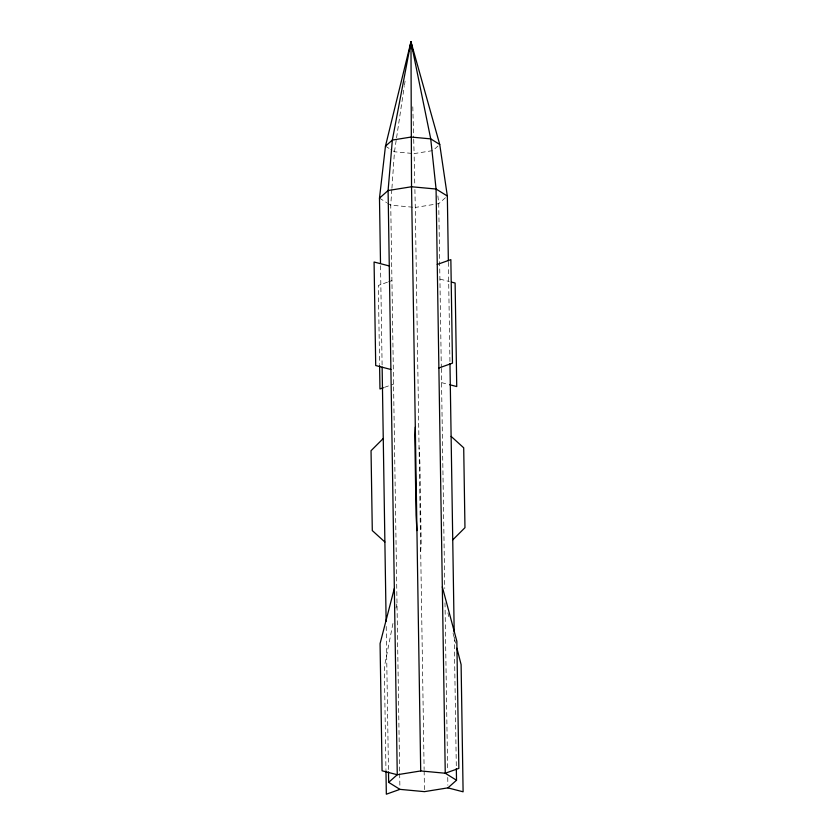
<?xml version="1.0" encoding="UTF-8"?>
<svg xmlns="http://www.w3.org/2000/svg" width="836" height="836" viewBox="0 0 836 836"><rect width="100%" height="100%" fill="white"/><g stroke="black" fill="none" stroke-linecap="round" stroke-linejoin="round"><path stroke-width="0.63" stroke-dasharray="4.18 3.13" d="M420.696 551.311L421.198 543.264L419.944 463.395L419.066 447.782M391.844 189.532L390.746 205.154L399.66 772.422M391.927 188.236L394.467 151.786L396.389 138.995M396.577 137.71L404.258 86.557M404.446 85.282L405.22 80.162M392.951 623.489L384.33 667.003L385.95 769.538M395.992 608.127L397.006 603.007M438.022 146.007L432.86 150.584L414.102 153.605L414.781 184.369M445.431 197.735L438.733 203.66L415.293 207.443L424.124 769.559M387.402 282.202L378.342 285.431L379.586 364.371M388.541 281.795L391.938 280.593M384.497 387.34L393.568 384.121M411.646 153.375L394.467 151.786L390.464 149.289M412.712 207.203L390.746 205.154L387.674 203.252M439.914 279.088L449.266 281.513M441.544 382.616L448.556 384.435M385.459 146.175L389.461 148.672M379.481 198.153L386.65 202.615M447.887 612.872L448.848 616.654M453.039 633.061L455.62 643.156M437.876 195.896L438.733 203.66L441.303 367.088M412.796 106.799L413.663 138.003M413.705 139.309L414.102 153.605M414.896 189.5L415.293 207.443M448.378 262.295L449.956 362.322M454.272 637.335L456.31 767.249M441.324 368.383L444.773 588.481M445.003 602.819L447.626 769.622M447.751 777.438L447.866 785.255M424.145 770.855L424.448 790.344M399.681 773.718L399.89 786.76M380.547 265.702L382.115 365.74M386.211 626.457L388.479 770.667"/><path stroke-width="1.25" d="M415.304 427.081L414.802 435.128L416.056 514.997L416.934 530.609M380.505 263.11L379.481 198.153L385.459 146.175L410.967 41.8L439.736 144.482L447.344 196.032L448.357 260.989M410.392 45.635L410.967 41.8L430.728 138.88L436.068 189.03L445.254 773.227L456.519 780.239L447.908 787.867L424.469 791.64L399.932 789.362L386.336 794.2L385.971 770.834M394.341 588.377L380.077 643.595L382.073 770.792L397.267 774.732L420.707 770.949L445.254 773.227L458.849 768.388L456.843 641.202L442.317 586.882M383.264 438.492L371.038 450.708L372.292 530.578L384.884 542.021M452.736 539.899L464.962 527.683L463.708 447.814L451.116 436.371M385.459 146.175L392.345 140.072L411.093 137.052L430.728 138.88L439.736 144.482M379.481 198.153L388.092 190.524L411.531 186.752L436.068 189.03L447.344 196.032M399.932 789.362L388.656 782.35L397.267 774.732L388.092 190.524L392.345 140.072L410.967 41.8L412.775 50.756M437.259 264.458L450.855 259.62L452.475 363.148L438.879 367.986M383.369 387.747L379.962 388.959L379.596 365.666M389.273 265.952L374.079 262.013L375.709 365.541L390.903 369.481M451.607 282.119L455.108 283.028L456.738 386.556L449.726 384.738M447.908 787.867L463.102 791.807L461.106 664.61L456.916 648.203M411.04 44.402L410.967 41.8L411.531 186.752L420.707 770.949M449.967 363.618L454.188 632.141M456.331 768.545L456.519 780.239M382.136 367.035L386.127 621.263M388.5 771.962L388.656 782.35"/></g></svg>
